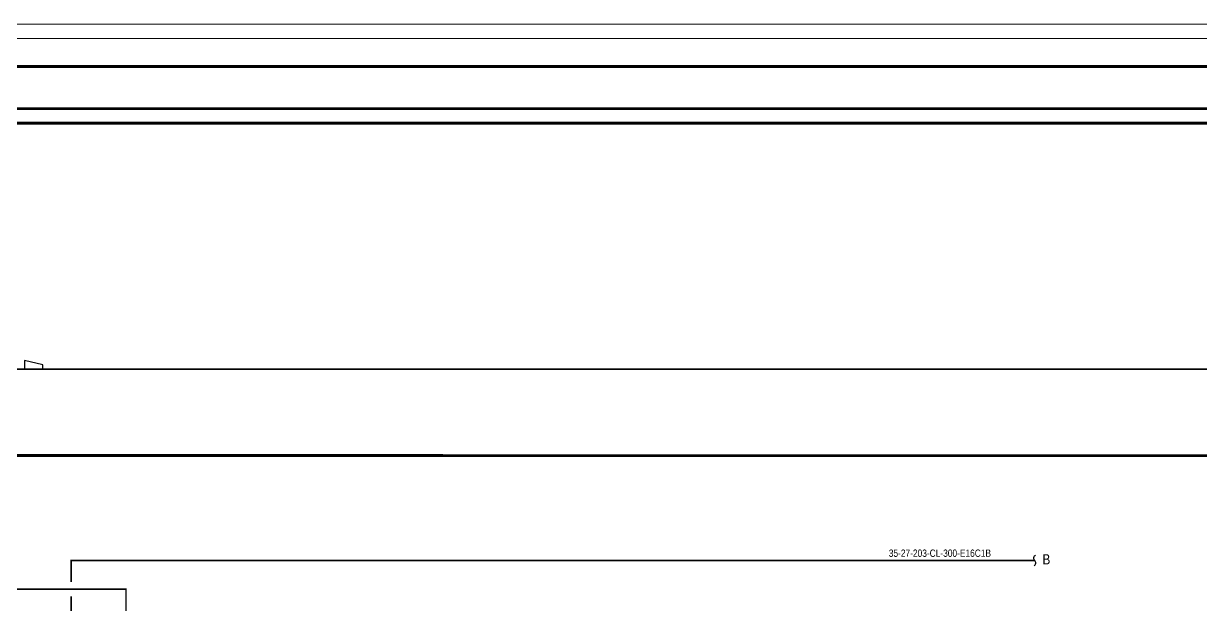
# Model space of a CAD drawing. Header units: millimetres. Extents: x -415 to 12957, y -5 to 599.
# Drawn here: x 5981.8 to 6384.9, y 395.1 to 594.2 of the extents above; entities that cross this region are included whole.
import ezdxf
from ezdxf.enums import TextEntityAlignment as Align

# ---------------------------------------------------------------- set-up
doc = ezdxf.new("R2010")
doc.units = ezdxf.units.MM
doc.header["$LTSCALE"] = 10
doc.header["$MEASUREMENT"] = 0
doc.layers.get('0').update_dxf_attribs({"linetype": 'CONTINUOUS'})
for name, color, linetype in [('P-A-SHEET', 3, 'CONTINUOUS'), ('P-COND', 4, 'CONTINUOUS'), ('P-FITTINGS', 7, 'CONTINUOUS'), ('P-LINEPOS', 7, 'CONTINUOUS'), ('P-STEAM1', 6, 'CONTINUOUS'), ('PUTKIKARTIOT', 7, 'CONTINUOUS')]:
    doc.layers.add(name, color=color, linetype=linetype)
doc.styles.add('ARIAL', font='ARIALN.TTF')
doc.styles.add('ARIALN', font='ARIALN.TTF')
doc.styles.add('LEGIBLE', font='ARIALN.TTF')

# ---------------------------------------------------------------- blocks, each defined once
blk = doc.blocks.new('P7A1271')
at = {"color": 0, "linetype": 'ByBlock'}
for centre, start, end in [((0.71, 0.82), 116.5651, 229.1849), ((-0.71, -0.82), 296.5651, 49.1849)]:
    blk.add_arc(centre, 1.08, start, end, dxfattribs=at)
blk = doc.blocks.new('PPI_1100A')
at = {"color": 0, "linetype": 'ByBlock'}
blk.add_line((0, 0), (2, 0), dxfattribs=at)
blk = doc.blocks.new('supistuskartio')
for p, q in [((-2.5, -0.28), (-2.5, -1.464)), ((2.5, -0.28), (-2.5, -0.28)), ((-2.5, -1.464), (2.5, -2.664)), ((2.5, -2.664), (2.5, -0.28))]:
    blk.add_line(p, q)
at = {"linetype": 'Continuous', "style": 'LEGIBLE', "flags": 9}
blk.add_attdef('FC', (0, 3.5), '', height=1.8, dxfattribs=at)

msp = doc.modelspace()

# ---------------------------------------------------------------- linework, layer by layer
at = {"layer": 'P-A-SHEET', "color": 7, "const_width": 0.35}
for points in [[(-410, 0), (12952.06, 0), (12952.06, 594), (-410, 594)], [(-405, 5), (12947.06, 5), (12947.06, 589), (-405, 589)]]:
    msp.add_lwpolyline(points, close=True, dxfattribs=at)
at = {"layer": 'P-COND', "const_width": 0.5}
msp.add_lwpolyline([(5979.35, 448.87), (5979.35, 475.71), (6459.81, 475.71)], dxfattribs=at)
at = {"layer": 'P-COND', "linetype": 'Continuous', "const_width": 0.5}
for points in [[(5998.11, 402.81), (5998.11, 410.14), (6328.1, 410.14)], [(6016.86, 322.5), (6016.86, 400.31), (5801.81, 400.31)], [(5998.11, 322.5), (5998.11, 397.81)]]:
    msp.add_lwpolyline(points, dxfattribs=at)
at = {"layer": 'P-STEAM1', "linetype": 'Continuous', "const_width": 1}
for points in [[(1230.31, 579.44), (6591.76, 579.44)], [(1230.31, 565), (6459.81, 565)], [(1230.31, 560), (6459.81, 560)], [(1230.31, 446.44), (2477.49, 446.38), (2482.49, 446.38), (2492.49, 446.38), (6312.49, 446.06), (6327.49, 446.06), (6459.81, 446.05)]]:
    msp.add_lwpolyline(points, dxfattribs=at)

# ---------------------------------------------------------------- block references
at = {"layer": 'P-FITTINGS'}
msp.add_blockref('P7A1271', (6328.1, 410.14), dxfattribs=at)
at = {"layer": 'P-LINEPOS', "color": 140}
msp.add_blockref('PPI_1100A', (6278.12, 410.14), dxfattribs=at)
at = {"layer": 'PUTKIKARTIOT', "xscale": 1.258389262000037, "yscale": 1.258389262000037, "zscale": 1.258389262000037, "rotation": 180}
msp.add_blockref('supistuskartio', (5985.32, 475.36), dxfattribs=at)

# ---------------------------------------------------------------- texts
at = {"layer": 'P-LINEPOS', "color": 140}
for s, height, style, p in [('35-27-203-CL-300-E16C1B', 2.5, 'ARIAL', (6278.12, 412.64)), ('B', 3.5, 'ARIALN', (6330.76, 410.53))]:
    msp.add_text(s, height=height, dxfattribs=dict(at, style=style)).set_placement(p, align=Align.MIDDLE_LEFT)

doc.saveas('drawing.dxf')
